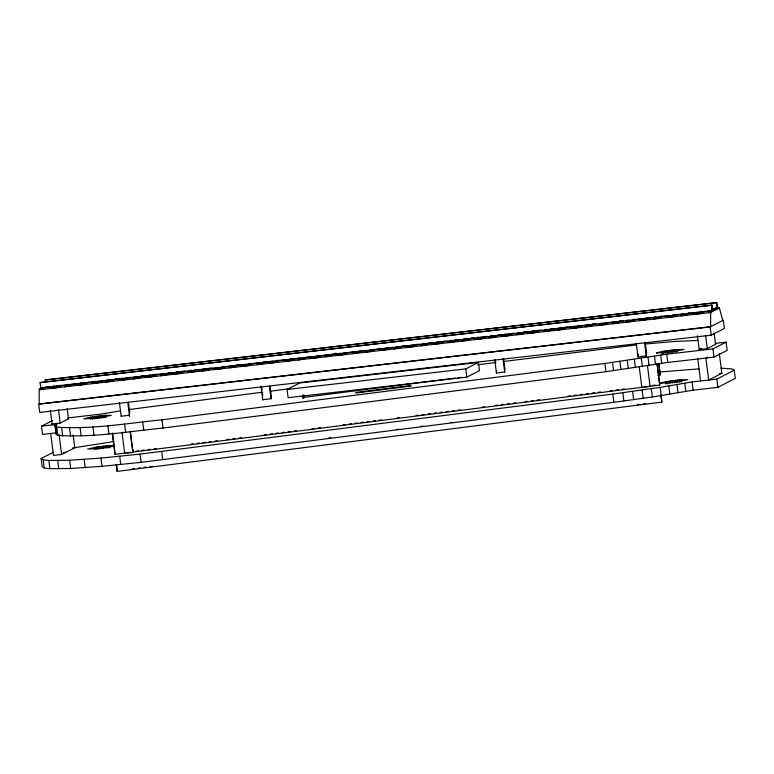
<?xml version="1.0" encoding="UTF-8"?>
<svg xmlns="http://www.w3.org/2000/svg" width="774" height="774" viewBox="0 0 774 774"><rect width="100%" height="100%" fill="white"/><g stroke="black" fill="none" stroke-linecap="round" stroke-linejoin="round"><path stroke-width="1.16" d="M710.638 312.512L710.638 326.696L39.184 403.951L39.184 389.777L710.638 312.512L719.404 308.023L722.81 320.465M125.388 453.061L115.074 454.367L112.433 432.995M53.406 452.239L41.119 458.527L42.173 466.761L44.205 467.999L49.865 468.686L70.695 468.483L102.004 466.316L141.1 462.339L613.888 402.306L652.395 396.965L693.136 390.173L717.885 387.329L735.3 378.409L734.245 370.175L716.83 379.096L692.082 381.94L660.241 387.368L661.828 402.093L117.155 471.414L116.632 464.981M130.284 431.234L132.935 452.48L124.701 453.148M129.616 411.381L129.422 415.212L121.17 416.257M132.983 451.523L133.08 449.607M156.338 449.123L156.367 448.543L153.968 448.852M271.181 395.456L271.016 398.707L262.763 399.761M302.586 396.027L302.508 397.555L449.588 378.834M303.882 397.381L303.998 394.982M496.55 370.852L496.444 373.02L504.696 371.975L504.851 368.714M618.484 390.309L618.513 389.738L616.123 390.038M638.153 354.076L638.008 356.949L646.261 355.905L646.454 352.073M650.121 386.284L641.869 387.329M649.434 386.371L659.748 385.055L657.116 363.683M657.968 375.206L660.261 374.916L658.955 363.935M715.34 343.414L726.118 342.176L727.173 350.409L714.015 357.133L667.749 362.455L605.936 371.684L163.043 428.041C128.136 431.544 92.938 437.745 57.789 435.356L56.134 434.233L55.08 426L57.063 424.375L41.515 426.164L42.57 434.398L56.492 432.792M712.022 305.082L711.529 305.333L712.235 310.819L40.79 388.074L40.084 382.588L712.022 305.082L712.719 310.567M45.24 382.288L45.443 379.85L716.888 302.586L717.595 308.081L712.177 308.7M47.117 386.739L42.251 389.225L39.677 389.525L39.571 388.703L42.493 387.203M39.571 388.703L44.089 387.406M61.088 385.123L56.221 387.619L51.074 388.209L50.968 387.387L53.89 385.897M51.074 388.209L53.019 387.213M50.968 387.387L56.115 386.797L58.06 385.8M74.788 383.546L69.921 386.042L64.774 386.632L64.668 385.81L67.59 384.32M64.774 386.632L66.719 385.636M64.668 385.81L69.815 385.22L71.759 384.223M88.488 381.979L83.621 384.465L78.474 385.055L78.368 384.233L81.289 382.743M78.474 385.055L80.419 384.059M78.368 384.233L83.515 383.643L85.459 382.646M102.187 380.402L97.311 382.888L92.174 383.478L92.067 382.656L94.989 381.166M92.067 382.656L97.214 382.066L99.159 381.069M115.887 378.825L111.011 381.311L105.874 381.901L105.767 381.079L108.689 379.589M105.767 381.079L110.914 380.489L112.859 379.492M129.587 377.248L124.711 379.734L119.573 380.334L119.467 379.502L122.389 378.012M119.467 379.502L124.614 378.912L126.559 377.915M143.287 375.671L138.411 378.157L133.273 378.757L133.167 377.935L136.089 376.435M133.273 378.757L135.218 377.76M41.515 426.164L52.642 420.466M133.167 377.935L138.314 377.335L141.236 375.845M156.987 374.094L152.11 376.59L146.973 377.18L146.867 376.358L149.788 374.858M146.867 376.358L152.014 375.758L154.935 374.268M68.48 418.811L60.198 423.049L52.071 423.978M170.686 372.517L165.81 375.013L160.673 375.603L160.566 374.78L163.488 373.281M160.673 375.603L162.617 374.606M160.566 374.78L165.713 374.19L168.635 372.691M184.386 370.94L179.51 373.436L174.373 374.026L174.266 373.203L177.188 371.704M174.266 373.203L179.413 372.613L182.335 371.114M198.086 369.362L193.21 371.859L188.072 372.449L187.966 371.626L190.888 370.127M187.966 371.626L193.113 371.036L196.035 369.537M210.809 368.289L206.91 370.282L201.772 370.872L201.666 370.049L203.61 369.053M201.666 370.049L206.813 369.459L209.735 367.96M224.508 366.712L220.609 368.705L215.472 369.295L215.365 368.472L217.31 367.476M215.365 368.472L220.503 367.882L223.434 366.383M238.208 365.135L234.309 367.128L229.172 367.718L229.065 366.895L231.01 365.899M50.687 433.459L53.503 455.412L61.62 454.483L74.778 447.749L73.153 435.036M229.065 366.895L234.203 366.305L237.134 364.806M251.908 363.557L248.009 365.551L242.872 366.141L242.765 365.318L244.71 364.322M242.765 365.318L247.903 364.728L250.834 363.229M265.608 361.98L261.709 363.974L256.571 364.564L256.465 363.741L258.41 362.745M256.465 363.741L261.602 363.151L264.534 361.651M279.308 360.403L275.409 362.396L270.271 362.987L270.165 362.164L272.109 361.168M270.165 362.164L275.302 361.574L278.234 360.084M293.007 358.826L289.108 360.819L283.971 361.41L283.864 360.587L285.809 359.591M283.864 360.587L289.002 359.997L291.933 358.507M306.707 357.249L302.808 359.242L297.671 359.842L297.564 359.01L299.509 358.014M297.564 359.01L302.702 358.42L304.656 357.424M320.407 355.672L316.508 357.665L311.371 358.265L311.264 357.443L313.209 356.437M311.264 357.443L316.402 356.843L318.356 355.847M336.061 353.099L330.208 356.098L325.07 356.688L324.964 355.866L326.909 354.869M324.964 355.866L330.101 355.266L332.056 354.269M347.807 352.518L343.908 354.521L338.77 355.111L338.664 354.289L340.608 353.292M338.77 355.111L340.715 354.115M338.664 354.289L343.801 353.689L345.755 352.692M361.506 350.951L357.607 352.944L352.47 353.534L352.363 352.712L354.308 351.715M352.363 352.712L357.501 352.122L359.455 351.115M287.077 389.457L299.751 382.975L478.438 362.416L479.493 370.649L466.828 377.122L288.131 397.691L287.077 389.457L465.774 368.888L478.438 362.416M375.206 349.374L371.307 351.367L366.17 351.957L366.063 351.135L371.201 350.545L373.155 349.548M386.855 347.971L384.901 348.968L379.763 349.558L379.87 350.38L381.814 349.384M379.87 350.38L385.007 349.79L388.906 347.797M400.555 346.394L398.6 347.391L393.463 347.981L393.569 348.803L395.514 347.807M393.569 348.803L398.707 348.213L403.583 345.717M414.254 344.817L412.3 345.814L407.163 346.404L407.269 347.226L409.214 346.23M407.269 347.226L412.407 346.636L417.283 344.14M430.983 342.563L426.106 345.059L420.969 345.649L420.863 344.827L423.784 343.337M420.969 345.649L422.914 344.653M420.863 344.827L426 344.237L427.954 343.24M444.682 340.986L439.806 343.482L434.669 344.072L434.562 343.25L437.484 341.76M434.669 344.072L436.613 343.076M434.562 343.25L439.7 342.659L441.654 341.663M458.382 339.418L453.506 341.905L448.359 342.495L448.262 341.673L451.184 340.183M448.359 342.495L450.313 341.498M448.262 341.673L453.4 341.082L455.354 340.086M472.082 337.841L467.206 340.328L462.059 340.918L461.962 340.096L464.884 338.606M462.059 340.918L464.013 339.921M461.962 340.096L467.099 339.505L469.054 338.509M485.782 336.264L480.906 338.751L475.758 339.341L475.662 338.519L478.584 337.029M475.662 338.519L480.799 337.928L482.753 336.932M499.104 334.726L494.228 337.222L489.081 337.812L488.974 336.99L491.906 335.49M488.974 336.99L494.122 336.4L496.076 335.403M512.804 333.149L507.928 335.645L502.781 336.235L502.674 335.413L505.606 333.913M502.674 335.413L507.821 334.823L509.766 333.826M526.504 331.572L521.628 334.068L516.481 334.658L516.374 333.836L519.296 332.346M516.374 333.836L521.521 333.246L524.443 331.746M540.194 329.995L535.327 332.491L530.18 333.081L530.074 332.259L532.996 330.769M530.074 332.259L535.221 331.669L538.143 330.169M553.894 328.428L549.027 330.914L543.88 331.504L543.774 330.682L546.696 329.192M543.774 330.682L548.921 330.092L551.843 328.602M567.594 326.851L562.727 329.337L557.58 329.927L557.474 329.105L560.395 327.615M557.58 329.927L559.534 328.931M557.474 329.105L562.621 328.515L565.542 327.025M581.293 325.274L576.427 327.76L571.28 328.36L571.173 327.528L574.095 326.038M571.173 327.528L576.32 326.938L579.242 325.448M594.993 323.696L590.127 326.183L584.98 326.783L584.873 325.951L587.795 324.461M584.873 325.951L590.02 325.361L592.942 323.871M607.725 322.613L603.826 324.606L598.679 325.206L598.573 324.383L600.527 323.387M598.573 324.383L603.72 323.784L606.642 322.294M621.425 321.036L617.526 323.039L612.379 323.629L612.273 322.806L614.227 321.81M612.273 322.806L617.42 322.207L620.342 320.717M635.125 319.469L631.226 321.462L626.079 322.052L625.972 321.229L627.927 320.233M625.972 321.229L631.12 320.639L634.041 319.14M648.825 317.891L644.926 319.885L639.779 320.475L639.672 319.652L641.627 318.656M639.672 319.652L644.819 319.062L647.741 317.563M662.525 316.314L658.626 318.308L653.479 318.898L653.372 318.075L655.326 317.079M653.372 318.075L658.519 317.485L661.441 315.986M676.224 314.737L672.325 316.73L667.178 317.321L667.072 316.498L669.026 315.502M667.072 316.498L672.219 315.908L675.141 314.408M689.924 313.16L686.025 315.153L680.878 315.744L680.772 314.921L682.726 313.925M680.772 314.921L685.919 314.331L688.841 312.831M703.624 311.583L699.725 313.576L694.578 314.167L694.471 313.344L696.426 312.348M44.96 380.092L716.888 302.586M694.471 313.344L699.619 312.754L701.563 311.758M718.92 308.275L718.814 307.452L711.016 311.438L711.122 312.261L708.549 312.561L708.442 311.738L710.397 310.742M712.341 309.745L716.24 307.752L718.814 307.452M710.145 326.947L723.303 320.213L724.358 328.447L711.2 335.181L39.755 412.436L38.7 404.202L710.145 326.947L711.2 335.181M701.225 348.464L699.154 349.529L707.272 348.59L715.553 344.353M55.08 426L56.734 427.122C91.883 429.512 127.081 423.31 161.989 419.808L604.881 363.451L666.695 354.221L712.96 348.9L726.118 342.176M707.513 357.24L705.888 358.072L708.703 380.024L721.861 373.3L719.346 353.65M114.059 446.047L98.917 448.543L87.617 449.046L97.892 446.821L114.107 445.311M661.76 351.531L656.371 352.973L670.081 352.18L683.877 349.471L677.008 349.519L661.76 351.531L662.06 353.882M665.621 381.727L660.241 383.159L673.941 382.366L687.747 379.657L680.878 379.715L665.621 381.727L665.921 384.078M90.635 417.157L83.747 418.86L97.456 418.066L111.253 415.357L104.384 415.406L90.635 417.157L90.935 419.518M119.622 410.994L100.92 414.109L67.715 417.931M114.049 441.519L72.669 447.991M41.119 458.527L43.151 459.766L48.81 460.453L69.641 460.249L100.949 458.082L140.046 454.106L612.834 394.072L660.241 387.368M128.639 409.61L262.096 392.244M270.474 391.17L289.621 388.732M477.558 364.825L495.515 362.532M503.893 361.468L636.247 344.962M451.145 378.641L455.441 378.089M457.782 377.799L461.294 377.344M136.03 451.136L138.42 450.826M142.01 450.371L144.399 450.071M147.989 449.607L150.379 449.307M191.081 444.131L193.481 443.821M197.07 443.367L199.469 443.057M203.059 442.602L205.449 442.302M209.048 441.838L211.437 441.538M215.027 441.083L217.426 440.774M227.005 439.555L229.394 439.255M232.993 438.79L235.383 438.49M238.972 438.036L241.372 437.726M264.118 434.833L266.517 434.533M270.107 434.069L272.496 433.769M276.095 433.314L278.485 433.005M282.075 432.55L284.474 432.24M288.063 431.786L290.463 431.486M294.052 431.021L296.442 430.721M312.009 428.738L314.408 428.438M317.998 427.974L320.388 427.674M343.143 424.781L345.533 424.471M349.122 424.017L351.522 423.707M355.111 423.252L357.511 422.952M361.1 422.488L363.49 422.188M367.089 421.733L369.479 421.424M373.068 420.969L375.467 420.659M379.057 420.205L381.456 419.905M397.014 417.921L399.413 417.612M416.17 415.483L418.57 415.174M422.159 414.719L424.558 414.419M428.148 413.955L430.538 413.655M434.137 413.2L436.526 412.89M440.116 412.436L442.515 412.136M446.105 411.671L448.504 411.371M452.093 410.917L454.483 410.607M458.082 410.152L460.472 409.843M482.028 407.105L484.418 406.795M495.196 405.431L497.595 405.121M501.184 404.667L503.574 404.357M507.173 403.902L509.563 403.602M513.152 403.138L515.552 402.838M525.13 401.619L527.52 401.309M531.119 400.855L533.509 400.555M537.098 400.09L539.497 399.79M568.232 396.133L570.622 395.824M574.221 395.369L576.611 395.069M580.2 394.605L582.599 394.305M586.189 393.85L588.588 393.54M592.178 393.086L594.567 392.776M598.167 392.321L600.556 392.021M610.135 390.802L612.534 390.493M622.102 389.274L624.492 388.974M652.898 385.355L655.191 385.065M127.052 452.848L130.593 452.393M132.412 452.161L642.41 387.261M644.229 387.029L647.761 386.584M396.259 429.512L398.707 429.202M420.717 426.397L423.165 426.087M450.884 422.565L452.509 422.352M132.131 468.938L134.521 468.628M138.111 468.173L140.5 467.873M144.09 467.409L146.48 467.109M150.069 466.654L152.459 466.345M637.341 404.647L639.73 404.338M643.32 403.883L645.71 403.573M40.084 382.588L711.529 305.333M711.693 308.952L717.101 308.323L716.405 302.837M41.274 387.822L43.083 387.619M43.983 387.513L56.618 386.062M57.518 385.955L65.103 385.084M68.344 384.707L83.689 382.946M84.589 382.84L98.134 381.282M100.301 381.04L110.769 379.831M113.836 379.483L125.204 378.167M127.371 377.925L138.74 376.609M140.907 376.367L152.275 375.051M153.358 374.926L165.82 373.494M167.987 373.252L179.355 371.936M180.439 371.81L185.847 371.191M188.014 370.94L191.991 370.485M195.058 370.136L206.426 368.821M208.593 368.579L212.927 368.076M215.095 367.824L219.061 367.369M222.128 367.021L233.506 365.705M235.673 365.463L246.142 364.254M248.125 364.022L259.677 362.696M262.744 362.348L273.212 361.139M275.196 360.916L286.748 359.581M288.731 359.359L300.283 358.023M302.276 357.801L313.828 356.466M315.811 356.243L327.363 354.908M328.263 354.802L340.899 353.35M342.882 353.128L354.434 351.793M355.334 351.686L360.752 351.067M362.919 350.816L366.17 350.448M369.962 350.012L381.514 348.677M382.414 348.571L387.832 347.952M389.99 347.7L393.24 347.332M395.949 347.013L406.776 345.775M409.485 345.456L420.321 344.217M423.02 343.898L433.856 342.659M436.565 342.34L447.391 341.102M450.1 340.783L460.927 339.544M463.636 339.225L467.97 338.731M470.137 338.48L474.462 337.986M477.171 337.667L481.505 337.174M483.673 336.922L488.007 336.429M490.706 336.109L495.041 335.616M497.208 335.365L515.078 333.313M517.787 332.994L535.656 330.943M537.824 330.692L542.148 330.198M544.857 329.879L562.727 327.828M564.894 327.576L589.807 324.712M591.965 324.461L596.299 323.967M599.008 323.658L603.343 323.155M605.51 322.903L609.835 322.41M610.744 322.303L616.878 321.597M619.045 321.345L623.38 320.852M626.079 320.542L629.33 320.165M632.581 319.788L636.915 319.294M637.815 319.188L650.45 317.737M653.159 317.427L656.41 317.05M658.568 316.798L663.986 316.179M664.885 316.073L669.945 315.492M672.113 315.241L677.521 314.621M678.43 314.515L683.481 313.934M685.648 313.683L691.066 313.064M691.966 312.957L704.601 311.506M705.501 311.4L710.551 310.819M708.442 311.738L711.016 311.438M719.539 373.561L721.861 373.3M63.449 452.626L65.761 452.364M645.429 343.995L674.667 341.479L698.09 340.425M660.357 371.955L699.019 368.85M720.962 368.163L732.214 368.946L734.245 370.175M328.931 437.726L330.875 437.832M714.092 332.946L715.573 344.498M712.96 348.9L714.015 357.133M716.83 379.096L717.885 387.329M705.665 336.022L707.291 348.735M699.619 312.754L699.725 313.576M697.393 335.8L699.174 349.674M697.771 359.001L700.586 380.963M685.919 314.331L686.025 315.153M692.082 381.94L693.136 390.173M684.758 383.275L685.812 391.509M677.008 349.519L677.308 351.87M680.878 379.715L681.178 382.066M672.219 315.908L672.325 316.73M675.402 349.674L675.702 352.025M679.272 379.86L679.572 382.211M673.719 349.848L674.019 352.199M677.589 380.034L677.889 382.385M676.989 384.63L678.043 392.863M671.977 350.042L672.287 352.393M675.847 380.237L676.147 382.588M670.207 350.264L670.507 352.615M674.077 380.45L674.377 382.801M668.417 350.496L668.726 352.847M672.287 380.682L672.587 383.033M666.646 350.748L666.946 353.099M670.516 380.934L670.816 383.285M666.695 354.221L667.749 362.455M664.905 351.009L665.205 353.36M668.775 381.195L669.075 383.546M668.804 385.994L669.858 394.227M663.26 351.27L663.56 353.631M667.13 381.466L667.43 383.817M658.519 317.485L658.626 318.308M660.725 355.256L661.78 363.49M658.78 363.354L660.261 374.916M657.087 364.254L659.748 385.055M660.928 395.04L661.828 402.093M654.485 356.292L655.539 364.525M644.819 319.062L644.926 319.885M648.002 357.336L649.057 365.57M651.34 388.732L652.395 396.965M645.293 342.969L646.629 353.37M644.51 342.176L646.28 356.05M647.451 365.425L650.102 386.661M641.288 358.372L642.343 366.605M636.257 343.23L638.028 357.095M639.198 366.47L641.849 387.716M642.11 390.096L643.165 398.329M631.12 320.639L631.226 321.462M634.361 359.417L635.415 367.65M632.6 391.441L633.654 399.674M627.25 360.442L628.304 368.676M617.42 322.207L617.526 323.039M619.945 361.458L621 369.691M622.828 392.766L623.883 401M612.486 362.464L613.54 370.698M603.72 323.784L603.826 324.606M612.834 394.072L613.888 402.306M604.881 363.451L605.936 371.684M590.02 325.361L590.127 326.183M576.32 326.938L576.427 327.76M562.621 328.515L562.727 329.337M548.921 330.092L549.027 330.914M535.221 331.669L535.327 332.491M521.521 333.246L521.628 334.068M507.821 334.823L507.928 335.645M503.545 358.459L504.871 368.859M502.936 358.246L504.706 372.12M494.122 336.4L494.228 337.222M495.437 360.665L495.737 362.977M494.683 359.3L496.453 373.165M480.799 337.928L480.906 338.751M467.099 339.505L467.206 340.328M465.774 368.888L466.828 377.122M453.4 341.082L453.506 341.905M439.7 342.659L439.806 343.482M426 344.237L426.106 345.059M412.3 345.814L412.407 346.636M398.6 347.391L398.707 348.213M384.901 348.968L385.007 349.79M371.201 350.545L371.307 351.367M357.501 352.122L357.607 352.944M343.801 353.689L343.908 354.521M330.101 355.266L330.208 356.098M316.402 356.843L316.508 357.665M302.702 358.42L302.808 359.242M303.263 394.963L303.718 398.484M302.499 396.036L302.886 398.378M289.002 359.997L289.108 360.819M275.302 361.574L275.409 362.396M270.01 386.361L271.2 395.601M269.41 386.149L271.035 398.852M261.602 363.151L261.709 363.974M261.757 387.406L262.057 389.719M262.502 393.182L262.802 395.495M261.002 386.042L262.783 399.906M247.903 364.728L248.009 365.551M234.203 366.305L234.309 367.128M220.503 367.882L220.609 368.705M206.813 369.459L206.91 370.282M193.113 371.036L193.21 371.859M179.413 372.613L179.51 373.436M165.713 374.19L165.81 375.013M161.989 419.808L163.043 428.041M152.014 375.758L152.11 376.59M161.679 451.484L162.733 459.717M138.314 377.335L138.411 378.157M142.706 422.149L143.761 430.383M140.046 454.106L141.1 462.339M128.445 402.277L129.635 411.526M127.807 402.644L129.587 416.509M124.614 378.912L124.711 379.734M130.264 431.679L132.935 452.48M124.575 424.113L125.63 432.347M119.409 402.538L121.189 416.402M122.031 432.289L124.682 453.525M110.914 380.489L111.011 381.311M119.689 456.312L120.744 464.545M112.404 433.575L115.074 454.367M116.245 464.352L117.155 471.414M107.886 425.681L108.941 433.914M105.883 415.29L106.183 417.641M109.753 445.476L110.053 447.827M104.384 415.406L104.684 417.757M108.254 445.601L108.553 447.952M102.778 415.561L103.077 417.912M106.648 445.747L106.947 448.098M97.214 382.066L97.311 382.888M101.094 415.735L101.394 418.086M104.964 445.921L105.264 448.272M99.353 415.928L99.653 418.279M103.223 446.124L103.523 448.475M97.582 416.151L97.882 418.502M101.452 446.337L101.752 448.688M95.792 416.383L96.102 418.734M99.662 446.569L99.962 448.93M100.949 458.082L102.004 466.316M94.022 416.635L94.322 418.986M97.892 446.821L98.192 449.172M92.28 416.896L92.58 419.247M96.15 447.082L96.45 449.433M92.948 426.851L94.012 435.085M94.505 447.353L94.805 449.704M83.515 383.643L83.621 384.465M80.07 427.596L81.125 435.83M84.153 459.398L85.208 467.631M69.815 385.22L69.921 386.042M67.164 408.556L68.489 418.947M69.534 427.906L70.589 436.139M69.641 460.249L70.695 468.483M61.659 427.751L62.713 435.985M56.115 386.797L56.221 387.619M58.437 409.32L60.208 423.185M59.105 434.833L61.62 454.483M56.734 427.122L57.789 435.356M55.738 425.139L56.192 428.67M55.505 425.323L56.115 430.025M55.631 427.858L56.086 431.379M55.196 425.671L56.163 434.069M57.75 460.607L58.805 468.841M50.31 410.259L52.09 424.123M42.144 388.403L42.251 389.225M48.81 460.453L49.865 468.686M43.151 459.766L44.205 467.999M356.059 392.447L356.03 393.028L411.052 386.023L411.081 385.452L356.059 392.447"/></g></svg>
